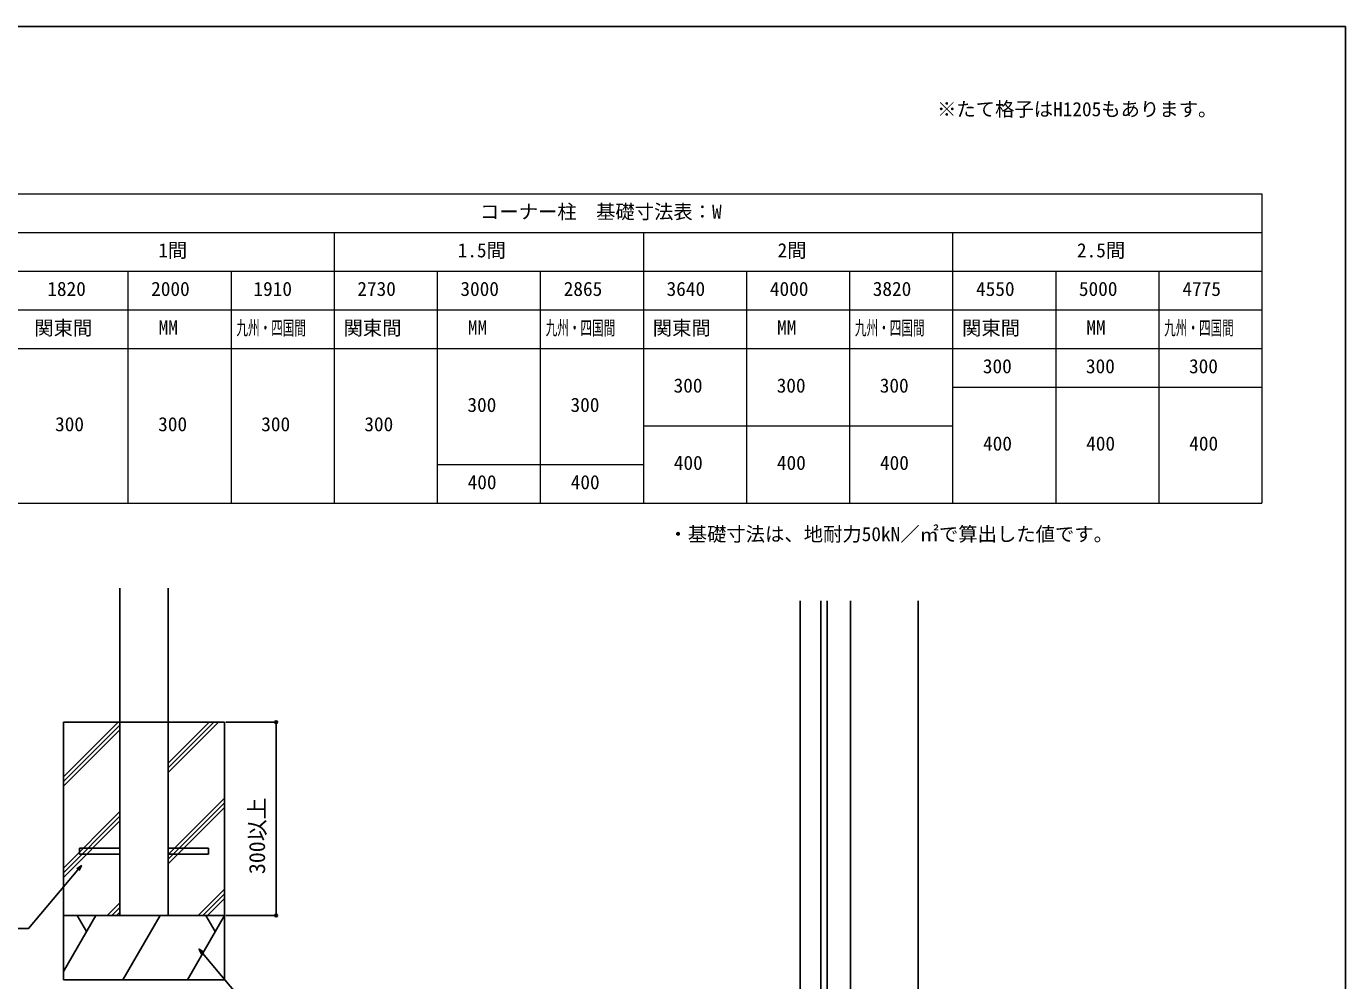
# Model space of a CAD drawing. Units: millimetres, scale not verified. Extents: x -875 to 875, y -1304 to 1297.
# Drawn here: x -149 to 875, y 505 to 1246 of the extents above; entities that cross this region are included whole.
import ezdxf
from ezdxf.enums import TextEntityAlignment as Align

# ---------------------------------------------------------------- set-up
doc = ezdxf.new("R2010")
doc.units = ezdxf.units.MM
doc.header["$LTSCALE"] = 8
doc.layers.add('0-1_TABLE1', color=7, linetype='Continuous', lineweight=18)
for name, color, linetype in [('0-2_USER1', 3, 'Continuous'), ('0-5_YKK_12', 2, 'Continuous'), ('0-7_YKK_A1', 4, 'Continuous'), ('0-8_YKK_D', 6, 'Continuous'), ('0-9_YKK_ZWAK', 7, 'Continuous'), ('0-A_YSS_K', 3, 'Continuous')]:
    doc.layers.add(name, color=color, linetype=linetype)
doc.styles.add('ＭＳ ゴシック', font='')
doc.styles.get('ＭＳ ゴシック').set_extended_font_data('MS Gothic')

msp = doc.modelspace()

# ---------------------------------------------------------------- linework, layer by layer
at = {"layer": '0-1_TABLE1'}
for p, q in [((-370, 1115.8), (810, 1115.8)), ((810, 1115.8), (810, 875.8)), ((-270, 1085.8), (810, 1085.8)), ((90, 1085.8), (90, 875.8)), ((330, 1085.8), (330, 875.8)), ((570, 1085.8), (570, 875.8)), ((-270, 1055.8), (810, 1055.8)), ((-70, 1055.8), (-70, 875.8)), ((10, 1055.8), (10, 875.8)), ((170, 1055.8), (170, 875.8)), ((250, 1055.8), (250, 875.8)), ((410, 1055.8), (410, 875.8)), ((490, 1055.8), (490, 875.8)), ((650, 1055.8), (650, 875.8)), ((730, 1055.8), (730, 875.8)), ((-370, 1025.8), (810, 1025.8)), ((-370, 995.8), (810, 995.8)), ((570, 965.8), (810, 965.8)), ((330, 935.8), (570, 935.8)), ((170, 905.8), (330, 905.8)), ((-370, 875.8), (810, 875.8))]:
    msp.add_line(p, q, dxfattribs=at)
at = {"layer": '0-5_YKK_12'}
for p, q in [((-76.25, 555.8), (-76.259, 809.823)), ((-38.75, 555.8), (-38.759, 809.823)), ((543.2, 800.1), (543.2, -100.2)), ((-76.25, 555.8), (-38.75, 555.8))]:
    msp.add_line(p, q, dxfattribs=at)
at = {"layer": '0-7_YKK_A1'}
for p, q in [((-120, 705.8), (-120, 505.8)), ((-120, 663.397), (-77.597, 705.8)), ((-120, 659.772), (-76.25, 703.522)), ((-120, 656.147), (-76.25, 699.897)), ((-76.25, 705.8), (-76.25, 555.8)), ((-76.25, 705.8), (-76.25, 555.8)), ((-76.25, 555.8), (-76.25, 705.8)), ((-38.75, 705.8), (-38.75, 555.8)), ((-38.75, 555.8), (-38.75, 705.8)), ((-38.75, 673.936), (-6.886, 705.8)), ((-38.75, 670.311), (-3.261, 705.8)), ((-38.75, 666.686), (0.364, 705.8)), ((5, 705.8), (5, 505.8)), ((-38.75, 603.226), (5, 646.976)), ((-120, 592.686), (-76.25, 636.436)), ((-38.75, 599.601), (5, 643.351)), ((-38.75, 595.976), (5, 639.726)), ((-120, 589.061), (-76.25, 632.811)), ((-120, 585.436), (-76.25, 629.186)), ((-76.25, 608.05), (-107.5, 608.05)), ((-38.751, 608.05), (-7.501, 608.05)), ((-38.75, 608.05), (-7.5, 608.05)), ((-76.251, 603.55), (-107.501, 603.55)), ((-76.25, 603.55), (-107.5, 603.55)), ((-38.75, 603.55), (-7.5, 603.55)), ((-15.465, 555.8), (5, 576.265)), ((-86.176, 555.8), (-76.25, 565.726)), ((-11.84, 555.8), (5, 572.64)), ((-8.215, 555.8), (5, 569.015)), ((-120, 555.8), (5, 555.8)), ((-120, 512.499), (-95, 555.8)), ((-102.217, 543.3), (-109.434, 555.8)), ((-82.551, 555.8), (-76.25, 562.101)), ((-78.926, 555.8), (-76.25, 558.476)), ((-76.25, 555.8), (-38.75, 555.8)), ((-76.25, 555.8), (-38.75, 555.8)), ((-73.868, 505.8), (-45, 555.8)), ((-23.868, 505.8), (5, 555.8)), ((-2.217, 543.3), (-9.434, 555.8)), ((5, 505.8), (-120, 505.8))]:
    msp.add_line(p, q, dxfattribs=at)
for points in [[(-120, 705.8), (-27.5, 705.8), (5, 705.8)], [(-38.75, 705.8), (-38.75, 555.8), (-76.25, 555.8)], [(-107.501, 603.55), (-107.501, 608.05), (-76.251, 608.05)], [(-107.5, 608.05), (-107.5, 603.55), (-76.25, 603.55)], [(-107.5, 603.55), (-107.5, 608.05), (-76.25, 608.05)], [(-7.501, 608.05), (-7.501, 603.55), (-38.751, 603.55)], [(-7.5, 603.55), (-7.5, 608.05), (-38.75, 608.05)], [(-7.5, 608.05), (-7.5, 603.55), (-38.75, 603.55)], [(-120, 555.8), (5, 555.8), (-120, 555.8)]]:
    msp.add_lwpolyline(points, dxfattribs=at)
at = {"layer": '0-8_YKK_D'}
for p, q in [((6, 705.8), (46, 705.8)), ((45, 555.8), (45, 705.8)), ((6, 555.8), (46, 555.8))]:
    msp.add_line(p, q, dxfattribs=at)
for points in [[(-106.089, 594.613), (-108.821, 591.358), (-147.048, 545.8), (-242.78, 545.8)], [(-109.693, 592.09), (-106.089, 594.613), (-107.948, 590.626)], [(-12.922, 525.809), (-14.781, 529.796), (-11.177, 527.273)], [(-14.781, 529.796), (-12.049, 526.541), (38.918, 465.8), (243.006, 465.8)]]:
    msp.add_lwpolyline(points, dxfattribs=at)
for centre in [(45, 705.8), (45, 555.8)]:
    msp.add_circle(centre, 1.075, dxfattribs=at)
at = {"layer": '0-9_YKK_ZWAK'}
msp.add_line((-875, 1245.8), (875, 1245.8), dxfattribs=at)
msp.add_lwpolyline([(-875, -1304.2), (875, -1304.2), (875, 1245.8)], dxfattribs=at)
at = {"layer": '0-A_YSS_K'}
for p, q in [((451.7, 393.799), (451.7, 800.1)), ((467.7, 395.199), (467.7, 800.1)), ((472.7, 395.636), (472.7, 800.1)), ((490.7, 402.3), (490.7, 800.1))]:
    msp.add_line(p, q, dxfattribs=at)

# ---------------------------------------------------------------- texts
at = {"layer": '0-1_TABLE1', "style": 'ＭＳ ゴシック'}
for s, p in [('コーナー柱\u3000基礎寸法表：W', (203.267, 1093.215)), ('1間', (-46.449, 1063.257)), ('1.5間', (185.881, 1063.257)), ('2間', (434.148, 1063.257)), ('2.5間', (666.477, 1063.257)), ('1820', (-132.585, 1033.3)), ('2000', (-51.989, 1033.3)), ('1910', (27.415, 1033.3)), ('2730', (108.011, 1033.3)), ('3000', (188.011, 1033.3)), ('2865', (268.182, 1033.3)), ('3640', (348.011, 1033.3)), ('4000', (428.182, 1033.3)), ('3820', (508.011, 1033.3)), ('4550', (588.182, 1033.3)), ('5000', (668.011, 1033.3)), ('4775', (748.352, 1033.3)), ('関東間', (-142.685, 1003.002)), ('MM', (-46.193, 1003.3)), ('関東間', (97.315, 1003.002)), ('MM', (193.807, 1003.3)), ('関東間', (337.315, 1003.002)), ('MM', (433.807, 1003.3)), ('関東間', (577.315, 1003.002)), ('MM', (673.807, 1003.3)), ('300', (593.466, 973.3)), ('300', (673.466, 973.3)), ('300', (753.466, 973.3)), ('300', (353.466, 958.3)), ('300', (433.466, 958.3)), ('300', (513.466, 958.3)), ('300', (193.466, 943.3)), ('300', (273.466, 943.3)), ('300', (-126.534, 928.3)), ('300', (-46.534, 928.3)), ('300', (33.466, 928.3)), ('300', (113.466, 928.3)), ('400', (593.636, 913.3)), ('400', (673.636, 913.3)), ('400', (753.636, 913.3)), ('400', (353.636, 898.3)), ('400', (433.636, 898.3)), ('400', (513.636, 898.3)), ('400', (193.636, 883.3)), ('400', (273.636, 883.3))]:
    msp.add_text(s, height=11, dxfattribs=at).set_placement(p, align=Align.BOTTOM_LEFT)
at = {"layer": '0-1_TABLE1', "style": 'ＭＳ ゴシック', "width": 0.6}
for p in [(14.179, 1003.044), (254.179, 1003.044), (494.179, 1003.044), (734.179, 1003.044)]:
    msp.add_text('九州・四国間', height=11, dxfattribs=at).set_placement(p, align=Align.BOTTOM_LEFT)
at = {"layer": '0-2_USER1', "style": 'ＭＳ ゴシック'}
for s, p in [('※たて格子はH1205もあります。', (557.955, 1172.76)), ('・基礎寸法は、地耐力50kN／㎡で算出した値です。', (349.42, 843.016))]:
    msp.add_text(s, height=11, dxfattribs=at).set_placement(p, align=Align.BOTTOM_LEFT)
at = {"layer": '0-8_YKK_D', "style": 'ＭＳ ゴシック'}
msp.add_text('300以上', height=12.46, rotation=90, dxfattribs=at).set_placement((40.165, 587.962), align=Align.BOTTOM_LEFT)

doc.saveas('drawing.dxf')
